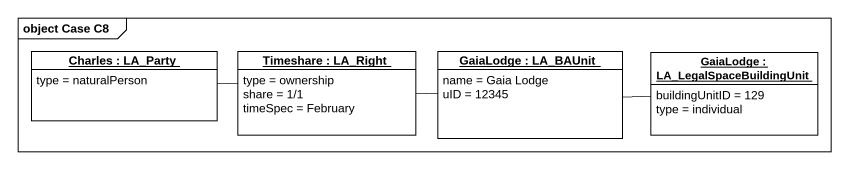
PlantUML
@startuml
mainframe object Case C8
hide circle
hide empty members
object "Charles : LA_Party" as Charles #FFFFFF {
  type = naturalPerson
}
object "Timeshare : LA_Right" as Timeshare #FFFFFF {
  type = ownership
  share = 1/1
  timeSpec = February
}
object "GaiaLodge : LA_BAUnit" as GaiaLodge #FFFFFF {
  name = Gaia Lodge
  uID = 12345
}
object "GaiaLodge : LA_LegalSpaceBuildingUnit" as GaiaLodge_2 #FFFFFF {
  buildingUnitID = 129
  type = individual
}
Timeshare -left- Charles
GaiaLodge -left- Timeshare
GaiaLodge -right- GaiaLodge_2
@enduml
